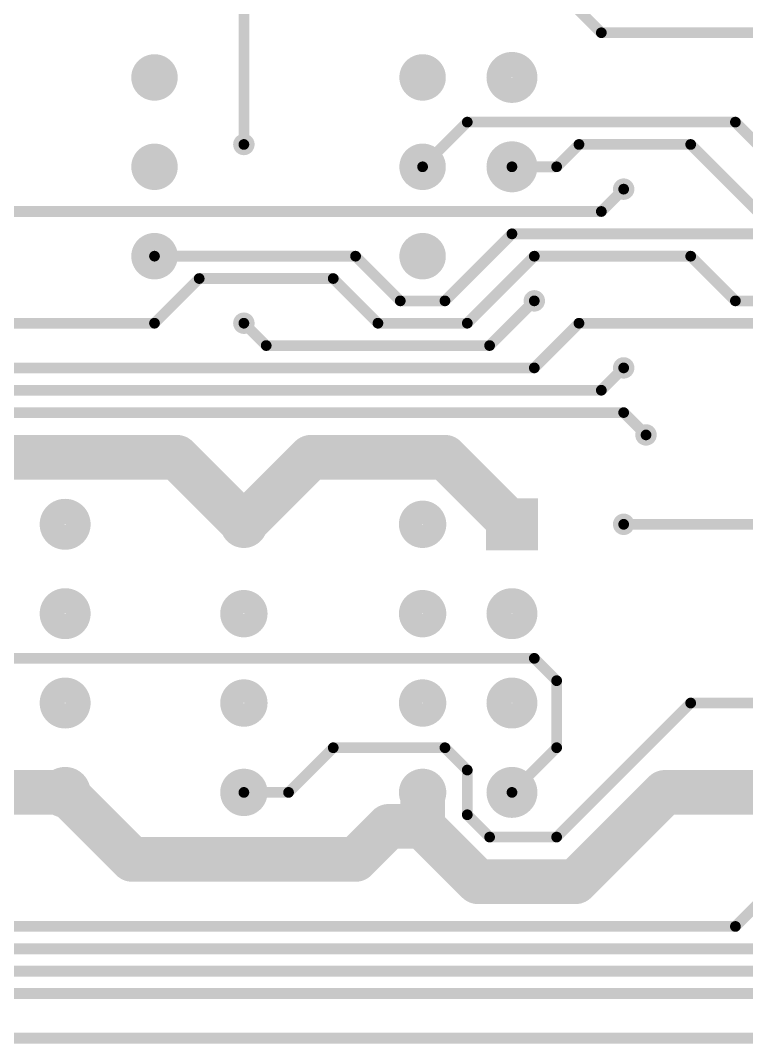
# Model space of a CAD drawing. Extents: x 0.24 to 7.39, y 0.21 to 4.62.
# Drawn here: x 5.746 to 6.559, y 0.24 to 1.385 of the extents above; entities that cross this region are included whole.
import ezdxf

# ---------------------------------------------------------------- set-up
doc = ezdxf.new("R2010")
doc.units = 0

msp = doc.modelspace()

# ---------------------------------------------------------------- linework, layer by layer
at = {"layer": 'TOP'}
for points, const_width in [([(5.996, 1.521), (5.996, 1.246)], 0.012), ([(6.396, 1.371), (6.346, 1.421)], 0.012), ([(6.646, 1.371), (6.396, 1.371)], 0.012), ([(6.246, 1.271), (6.196, 1.221)], 0.012), ([(6.546, 1.271), (6.246, 1.271)], 0.012), ([(6.596, 1.221), (6.546, 1.271)], 0.012), ([(6.371, 1.246), (6.346, 1.221)], 0.012), ([(6.496, 1.246), (6.371, 1.246)], 0.012), ([(6.571, 1.171), (6.496, 1.246)], 0.012), ([(6.346, 1.221), (6.296, 1.221)], 0.012), ([(6.421, 1.196), (6.396, 1.171)], 0.012), ([(6.396, 1.171), (5.646, 1.171)], 0.012), ([(6.221, 1.071), (6.296, 1.146)], 0.012), ([(6.296, 1.146), (6.571, 1.146)], 0.012), ([(5.896, 1.121), (6.121, 1.121)], 0.012), ([(6.121, 1.121), (6.171, 1.071)], 0.012), ([(6.321, 1.121), (6.246, 1.046)], 0.012), ([(6.496, 1.121), (6.321, 1.121)], 0.012), ([(6.546, 1.071), (6.496, 1.121)], 0.012), ([(5.946, 1.096), (5.896, 1.046)], 0.012), ([(6.096, 1.096), (5.946, 1.096)], 0.012), ([(6.146, 1.046), (6.096, 1.096)], 0.012), ([(6.171, 1.071), (6.221, 1.071)], 0.012), ([(6.271, 1.021), (6.321, 1.071)], 0.012), ([(6.821, 1.071), (6.546, 1.071)], 0.012), ([(5.896, 1.046), (5.246, 1.046)], 0.012), ([(5.996, 1.046), (6.021, 1.021)], 0.012), ([(6.246, 1.046), (6.146, 1.046)], 0.012), ([(6.371, 1.046), (6.321, 0.996)], 0.012), ([(6.996, 1.046), (6.371, 1.046)], 0.012), ([(6.021, 1.021), (6.271, 1.021)], 0.012), ([(6.321, 0.996), (5.246, 0.996)], 0.012), ([(6.396, 0.971), (6.421, 0.996)], 0.012), ([(5.096, 0.971), (6.396, 0.971)], 0.012), ([(6.421, 0.946), (5.171, 0.946)], 0.012), ([(6.446, 0.921), (6.421, 0.946)], 0.012), ([(5.921, 0.896), (5.696, 0.896)], 0.05), ([(5.996, 0.821), (5.921, 0.896)], 0.05), ([(6.071, 0.896), (5.996, 0.821)], 0.05), ([(6.221, 0.896), (6.071, 0.896)], 0.05), ([(6.296, 0.821), (6.221, 0.896)], 0.05), ([(6.421, 0.821), (6.596, 0.821)], 0.012), ([(5.696, 0.671), (6.321, 0.671)], 0.012), ([(6.321, 0.671), (6.346, 0.646)], 0.012), ([(6.346, 0.646), (6.346, 0.571)], 0.012), ([(6.346, 0.471), (6.496, 0.621)], 0.012), ([(6.496, 0.621), (6.596, 0.621)], 0.012), ([(6.046, 0.521), (6.096, 0.571)], 0.012), ([(6.096, 0.571), (6.221, 0.571)], 0.012), ([(6.221, 0.571), (6.246, 0.546)], 0.012), ([(6.346, 0.571), (6.296, 0.521)], 0.012), ([(6.746, 0.571), (6.546, 0.371)], 0.012), ([(6.246, 0.546), (6.246, 0.496)], 0.012), ([(5.796, 0.521), (5.671, 0.521)], 0.05), ([(5.796, 0.521), (5.871, 0.446)], 0.05), ([(6.196, 0.483), (6.196, 0.521)], 0.05), ([(6.196, 0.521), (6.196, 0.483)], 0.05), ([(6.367, 0.421), (6.467, 0.521)], 0.05), ([(6.467, 0.521), (6.596, 0.521)], 0.05), ([(5.996, 0.521), (6.046, 0.521)], 0.012), ([(6.121, 0.446), (6.158, 0.483)], 0.05), ([(6.158, 0.483), (6.196, 0.483)], 0.05), ([(6.196, 0.483), (6.258, 0.421)], 0.05), ([(6.246, 0.496), (6.271, 0.471)], 0.012), ([(5.871, 0.446), (6.121, 0.446)], 0.05), ([(6.271, 0.471), (6.346, 0.471)], 0.012), ([(6.258, 0.421), (6.367, 0.421)], 0.05), ([(6.546, 0.371), (4.921, 0.371)], 0.012), ([(4.946, 0.346), (6.596, 0.346)], 0.012), ([(4.971, 0.321), (6.646, 0.321)], 0.012), ([(5.021, 0.296), (6.921, 0.296)], 0.012), ([(6.846, 0.246), (4.971, 0.246)], 0.012)]:
    msp.add_lwpolyline(points, dxfattribs=dict(at, const_width=const_width))
for points, const_width in [([(6.393, 1.371, 1), (6.399, 1.371, 1)], 0.006), ([(6.393, 1.371, 1), (6.399, 1.371, 1)], 0.006), ([(5.883, 1.321, 1), (5.909, 1.321, 1)], 0.026), ([(6.183, 1.321, 1), (6.209, 1.321, 1)], 0.026), ([(6.282, 1.321, 1), (6.31, 1.321, 1)], 0.029), ([(6.243, 1.271, 1), (6.249, 1.271, 1)], 0.006), ([(6.243, 1.271, 1), (6.249, 1.271, 1)], 0.006), ([(6.543, 1.271, 1), (6.549, 1.271, 1)], 0.006), ([(6.543, 1.271, 1), (6.549, 1.271, 1)], 0.006), ([(5.99, 1.246, 1), (6.002, 1.246, 1)], 0.012), ([(5.993, 1.246, 1), (5.999, 1.246, 1)], 0.006), ([(6.282, 1.221, 1), (6.31, 1.221, 1)], 0.029), ([(6.368, 1.246, 1), (6.374, 1.246, 1)], 0.006), ([(6.368, 1.246, 1), (6.374, 1.246, 1)], 0.006), ([(6.493, 1.246, 1), (6.499, 1.246, 1)], 0.006), ([(6.493, 1.246, 1), (6.499, 1.246, 1)], 0.006), ([(5.883, 1.221, 1), (5.909, 1.221, 1)], 0.026), ([(6.183, 1.221, 1), (6.209, 1.221, 1)], 0.026), ([(6.193, 1.221, 1), (6.199, 1.221, 1)], 0.006), ([(6.293, 1.221, 1), (6.299, 1.221, 1)], 0.006), ([(6.343, 1.221, 1), (6.349, 1.221, 1)], 0.006), ([(6.343, 1.221, 1), (6.349, 1.221, 1)], 0.006), ([(6.415, 1.196, 1), (6.427, 1.196, 1)], 0.012), ([(6.418, 1.196, 1), (6.424, 1.196, 1)], 0.006), ([(6.393, 1.171, 1), (6.399, 1.171, 1)], 0.006), ([(6.393, 1.171, 1), (6.399, 1.171, 1)], 0.006), ([(5.883, 1.121, 1), (5.909, 1.121, 1)], 0.026), ([(6.183, 1.121, 1), (6.209, 1.121, 1)], 0.026), ([(6.293, 1.146, 1), (6.299, 1.146, 1)], 0.006), ([(6.293, 1.146, 1), (6.299, 1.146, 1)], 0.006), ([(5.893, 1.121, 1), (5.899, 1.121, 1)], 0.006), ([(6.118, 1.121, 1), (6.124, 1.121, 1)], 0.006), ([(6.118, 1.121, 1), (6.124, 1.121, 1)], 0.006), ([(6.318, 1.121, 1), (6.324, 1.121, 1)], 0.006), ([(6.318, 1.121, 1), (6.324, 1.121, 1)], 0.006), ([(6.493, 1.121, 1), (6.499, 1.121, 1)], 0.006), ([(6.493, 1.121, 1), (6.499, 1.121, 1)], 0.006), ([(5.943, 1.096, 1), (5.949, 1.096, 1)], 0.006), ([(5.943, 1.096, 1), (5.949, 1.096, 1)], 0.006), ([(6.093, 1.096, 1), (6.099, 1.096, 1)], 0.006), ([(6.093, 1.096, 1), (6.099, 1.096, 1)], 0.006), ([(6.168, 1.071, 1), (6.174, 1.071, 1)], 0.006), ([(6.168, 1.071, 1), (6.174, 1.071, 1)], 0.006), ([(6.218, 1.071, 1), (6.224, 1.071, 1)], 0.006), ([(6.218, 1.071, 1), (6.224, 1.071, 1)], 0.006), ([(6.315, 1.071, 1), (6.327, 1.071, 1)], 0.012), ([(6.318, 1.071, 1), (6.324, 1.071, 1)], 0.006), ([(6.543, 1.071, 1), (6.549, 1.071, 1)], 0.006), ([(6.543, 1.071, 1), (6.549, 1.071, 1)], 0.006), ([(5.99, 1.046, 1), (6.002, 1.046, 1)], 0.012), ([(5.893, 1.046, 1), (5.899, 1.046, 1)], 0.006), ([(5.893, 1.046, 1), (5.899, 1.046, 1)], 0.006), ([(5.993, 1.046, 1), (5.999, 1.046, 1)], 0.006), ([(6.143, 1.046, 1), (6.149, 1.046, 1)], 0.006), ([(6.143, 1.046, 1), (6.149, 1.046, 1)], 0.006), ([(6.243, 1.046, 1), (6.249, 1.046, 1)], 0.006), ([(6.243, 1.046, 1), (6.249, 1.046, 1)], 0.006), ([(6.368, 1.046, 1), (6.374, 1.046, 1)], 0.006), ([(6.368, 1.046, 1), (6.374, 1.046, 1)], 0.006), ([(6.018, 1.021, 1), (6.024, 1.021, 1)], 0.006), ([(6.018, 1.021, 1), (6.024, 1.021, 1)], 0.006), ([(6.268, 1.021, 1), (6.274, 1.021, 1)], 0.006), ([(6.268, 1.021, 1), (6.274, 1.021, 1)], 0.006), ([(6.415, 0.996, 1), (6.427, 0.996, 1)], 0.012), ([(6.318, 0.996, 1), (6.324, 0.996, 1)], 0.006), ([(6.318, 0.996, 1), (6.324, 0.996, 1)], 0.006), ([(6.418, 0.996, 1), (6.424, 0.996, 1)], 0.006), ([(6.393, 0.971, 1), (6.399, 0.971, 1)], 0.006), ([(6.393, 0.971, 1), (6.399, 0.971, 1)], 0.006), ([(6.418, 0.946, 1), (6.424, 0.946, 1)], 0.006), ([(6.418, 0.946, 1), (6.424, 0.946, 1)], 0.006), ([(6.44, 0.921, 1), (6.452, 0.921, 1)], 0.012), ([(5.9085, 0.896, 1), (5.9335, 0.896, 1)], 0.025), ([(5.9085, 0.896, 1), (5.9335, 0.896, 1)], 0.025), ([(6.0585, 0.896, 1), (6.0835, 0.896, 1)], 0.025), ([(6.0585, 0.896, 1), (6.0835, 0.896, 1)], 0.025), ([(6.2085, 0.896, 1), (6.2335, 0.896, 1)], 0.025), ([(6.2085, 0.896, 1), (6.2335, 0.896, 1)], 0.025), ([(6.443, 0.921, 1), (6.449, 0.921, 1)], 0.006), ([(5.782, 0.821, 1), (5.81, 0.821, 1)], 0.029), ([(5.983, 0.821, 1), (6.009, 0.821, 1)], 0.027), ([(6.183, 0.821, 1), (6.209, 0.821, 1)], 0.027), ([(5.9835, 0.821, 1), (6.0085, 0.821, 1)], 0.025), ([(5.9835, 0.821, 1), (6.0085, 0.821, 1)], 0.025), ([(6.2835, 0.821, 1), (6.3085, 0.821, 1)], 0.025), ([(6.415, 0.821, 1), (6.427, 0.821, 1)], 0.012), ([(6.418, 0.821, 1), (6.424, 0.821, 1)], 0.006), ([(5.782, 0.721, 1), (5.81, 0.721, 1)], 0.029), ([(5.983, 0.721, 1), (6.009, 0.721, 1)], 0.027), ([(6.183, 0.721, 1), (6.209, 0.721, 1)], 0.027), ([(6.282, 0.721, 1), (6.31, 0.721, 1)], 0.029), ([(6.318, 0.671, 1), (6.324, 0.671, 1)], 0.006), ([(6.318, 0.671, 1), (6.324, 0.671, 1)], 0.006), ([(5.782, 0.621, 1), (5.81, 0.621, 1)], 0.029), ([(5.983, 0.621, 1), (6.009, 0.621, 1)], 0.027), ([(6.183, 0.621, 1), (6.209, 0.621, 1)], 0.027), ([(6.282, 0.621, 1), (6.31, 0.621, 1)], 0.029), ([(6.343, 0.646, 1), (6.349, 0.646, 1)], 0.006), ([(6.343, 0.646, 1), (6.349, 0.646, 1)], 0.006), ([(6.493, 0.621, 1), (6.499, 0.621, 1)], 0.006), ([(6.493, 0.621, 1), (6.499, 0.621, 1)], 0.006), ([(6.093, 0.571, 1), (6.099, 0.571, 1)], 0.006), ([(6.093, 0.571, 1), (6.099, 0.571, 1)], 0.006), ([(6.218, 0.571, 1), (6.224, 0.571, 1)], 0.006), ([(6.218, 0.571, 1), (6.224, 0.571, 1)], 0.006), ([(6.343, 0.571, 1), (6.349, 0.571, 1)], 0.006), ([(6.343, 0.571, 1), (6.349, 0.571, 1)], 0.006), ([(5.782, 0.521, 1), (5.81, 0.521, 1)], 0.029), ([(6.243, 0.546, 1), (6.249, 0.546, 1)], 0.006), ([(6.243, 0.546, 1), (6.249, 0.546, 1)], 0.006), ([(6.282, 0.521, 1), (6.31, 0.521, 1)], 0.029), ([(5.7835, 0.521, 1), (5.8085, 0.521, 1)], 0.025), ([(5.7835, 0.521, 1), (5.8085, 0.521, 1)], 0.025), ([(5.983, 0.521, 1), (6.009, 0.521, 1)], 0.027), ([(6.183, 0.521, 1), (6.209, 0.521, 1)], 0.027), ([(6.1835, 0.521, 1), (6.2085, 0.521, 1)], 0.025), ([(6.1835, 0.521, 1), (6.2085, 0.521, 1)], 0.025), ([(6.4545, 0.521, 1), (6.4795, 0.521, 1)], 0.025), ([(6.4545, 0.521, 1), (6.4795, 0.521, 1)], 0.025), ([(5.993, 0.521, 1), (5.999, 0.521, 1)], 0.006), ([(6.043, 0.521, 1), (6.049, 0.521, 1)], 0.006), ([(6.043, 0.521, 1), (6.049, 0.521, 1)], 0.006), ([(6.293, 0.521, 1), (6.299, 0.521, 1)], 0.006), ([(6.1455, 0.483, 1), (6.1705, 0.483, 1)], 0.025), ([(6.1455, 0.483, 1), (6.1705, 0.483, 1)], 0.025), ([(6.1835, 0.483, 1), (6.2085, 0.483, 1)], 0.025), ([(6.1835, 0.483, 1), (6.2085, 0.483, 1)], 0.025), ([(6.1835, 0.483, 1), (6.2085, 0.483, 1)], 0.025), ([(6.1835, 0.483, 1), (6.2085, 0.483, 1)], 0.025), ([(6.243, 0.496, 1), (6.249, 0.496, 1)], 0.006), ([(6.243, 0.496, 1), (6.249, 0.496, 1)], 0.006), ([(5.8585, 0.446, 1), (5.8835, 0.446, 1)], 0.025), ([(5.8585, 0.446, 1), (5.8835, 0.446, 1)], 0.025), ([(6.1085, 0.446, 1), (6.1335, 0.446, 1)], 0.025), ([(6.1085, 0.446, 1), (6.1335, 0.446, 1)], 0.025), ([(6.268, 0.471, 1), (6.274, 0.471, 1)], 0.006), ([(6.268, 0.471, 1), (6.274, 0.471, 1)], 0.006), ([(6.343, 0.471, 1), (6.349, 0.471, 1)], 0.006), ([(6.343, 0.471, 1), (6.349, 0.471, 1)], 0.006), ([(6.2455, 0.421, 1), (6.2705, 0.421, 1)], 0.025), ([(6.2455, 0.421, 1), (6.2705, 0.421, 1)], 0.025), ([(6.3545, 0.421, 1), (6.3795, 0.421, 1)], 0.025), ([(6.3545, 0.421, 1), (6.3795, 0.421, 1)], 0.025), ([(6.543, 0.371, 1), (6.549, 0.371, 1)], 0.006), ([(6.543, 0.371, 1), (6.549, 0.371, 1)], 0.006)]:
    msp.add_lwpolyline(points, format="xyb", close=True, dxfattribs=dict(at, const_width=const_width))
msp.add_solid([(6.267, 0.792), (6.325, 0.792), (6.267, 0.85), (6.325, 0.85)], dxfattribs=at)

doc.saveas('drawing.dxf')
